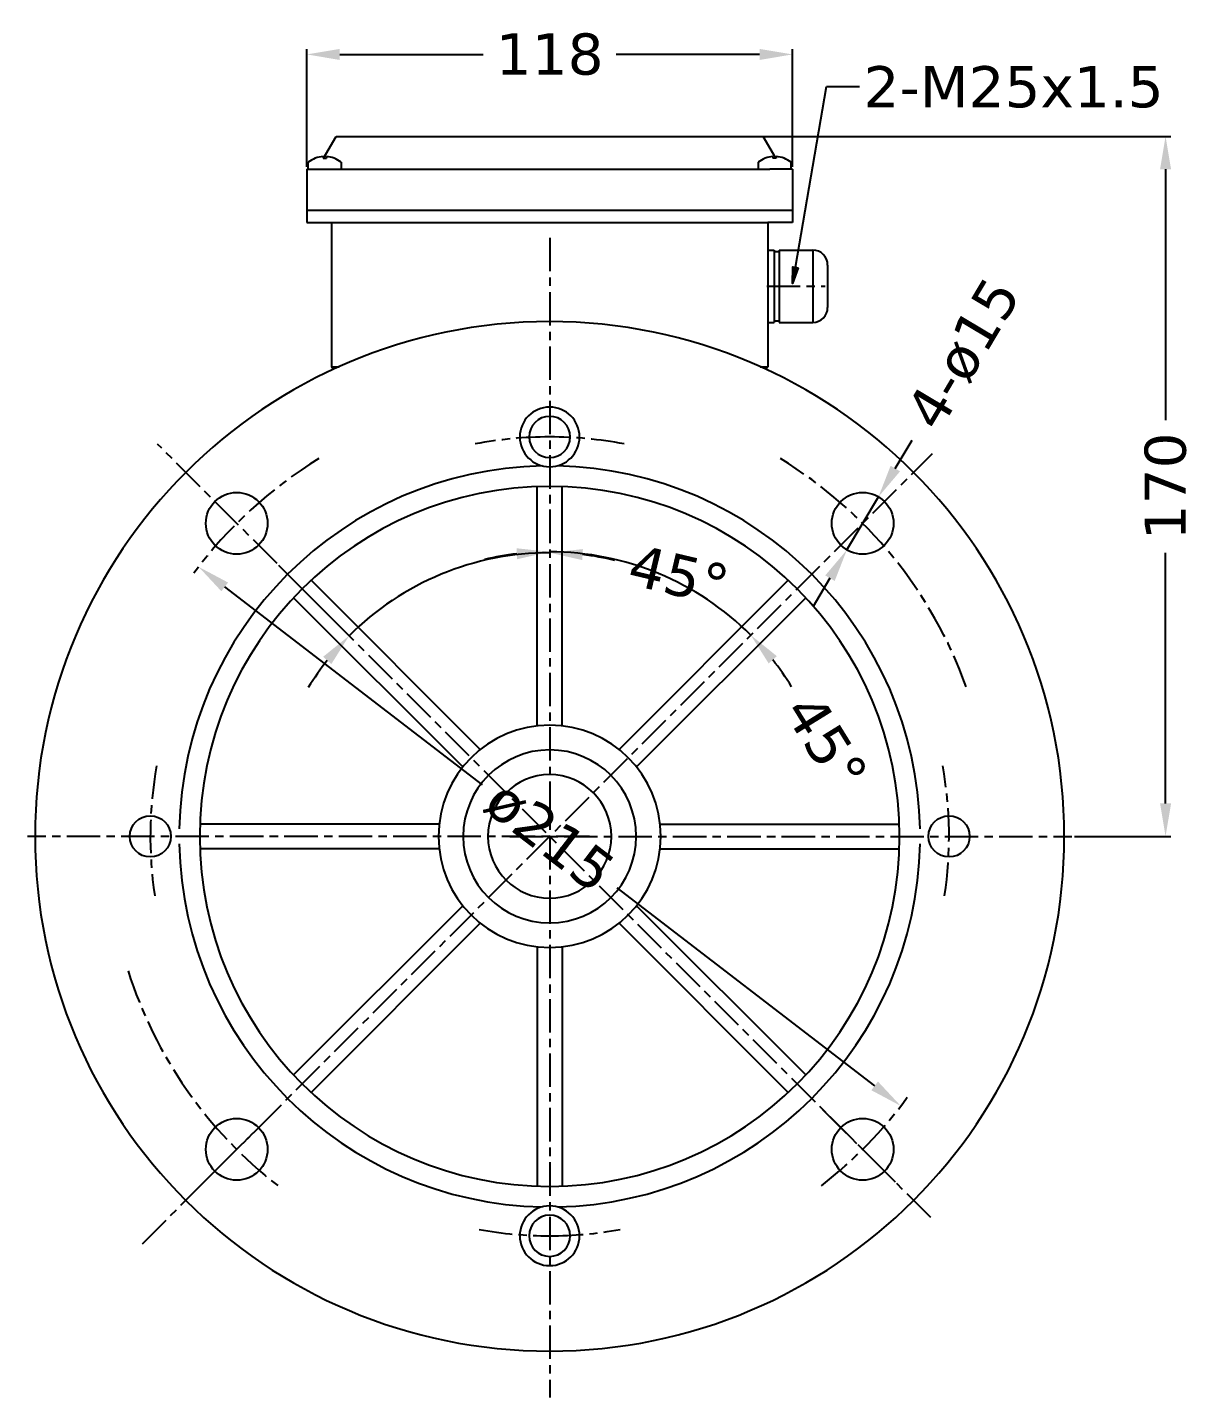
# Model space of a CAD drawing. Header units: millimetres. Extents: x 1885 to 6191, y 5631 to 8432.
# Drawn here: x 5907.6 to 6190.6, y 6008.6 to 6341.3 of the extents above; entities that cross this region are included whole.
import ezdxf

# ---------------------------------------------------------------- set-up
doc = ezdxf.new("R2010")
doc.units = ezdxf.units.MM
doc.linetypes.add('CENTER', pattern=[13.208, 8.128, -1.524, 2.032, -1.524])
doc.linetypes.add('DASHDOT', pattern=[11.176, 8.128, -1.524, 0, -1.524])
for name, color, linetype in [('AXONIKES1', 1, 'DASHDOT'), ('CAXA0', 7, 'Continuous'), ('CAXA1', 1, 'CENTER'), ('DIASTASEIS', 1, 'Continuous')]:
    doc.layers.add(name, color=color, linetype=linetype)
doc.styles.add('VCDSTYLE14', font='DejaVuSansMono.ttf')
doc.dimstyles.new('VCDDIMSTYLE01', dxfattribs={"dimtxt": 10, "dimasz": 8, "dimexe": 1.25, "dimexo": 0.625, "dimgap": 4.993302, "dimtad": 0, "dimdec": 1, "dimzin": 12, "dimtxsty": 'VCDSTYLE14', "dimsah": 1, "dimcen": 0.09, "dimadec": 1, "dimazin": 3, "dimtfac": 1, "dimtdec": 4, "dimtmove": 0, "dimatfit": 0, "dimfxl": 1, "dimtolj": 1, "dimtzin": 0, "dimarcsym": 0})
doc.dimstyles.new('VCDDIMSTYLE02', dxfattribs={"dimtxt": 10, "dimasz": 8, "dimexe": 1.25, "dimexo": 0.625, "dimgap": 4.993302, "dimtad": 0, "dimdec": 1, "dimzin": 12, "dimtxsty": 'VCDSTYLE14', "dimsah": 1, "dimcen": 0.09, "dimadec": 1, "dimazin": 3, "dimtfac": 1, "dimtdec": 4, "dimtmove": 0, "dimatfit": 0, "dimfxl": 1, "dimtolj": 1, "dimtzin": 0, "dimarcsym": 0})
doc.dimstyles.new('VCDDIMSTYLE03', dxfattribs={"dimtxt": 10, "dimasz": 8, "dimexe": 1.25, "dimexo": 0.625, "dimgap": 4.768922, "dimtad": 0, "dimdec": 1, "dimzin": 12, "dimtxsty": 'VCDSTYLE14', "dimsah": 1, "dimcen": 0.09, "dimadec": 1, "dimazin": 3, "dimtfac": 1, "dimtdec": 4, "dimtmove": 0, "dimatfit": 0, "dimfxl": 1, "dimtolj": 1, "dimtzin": 0, "dimarcsym": 0})
doc.dimstyles.new('VCDDIMSTYLE04', dxfattribs={"dimtxt": 10, "dimasz": 8, "dimexe": 1.25, "dimexo": 0.625, "dimgap": 4.900102, "dimtad": 0, "dimdec": 0, "dimtxsty": 'VCDSTYLE14', "dimsah": 1, "dimcen": 0.09, "dimadec": 0, "dimazin": 2, "dimtfac": 1, "dimtdec": 4, "dimtmove": 0, "dimatfit": 0, "dimfxl": 1, "dimtolj": 1, "dimtzin": 0, "dimarcsym": 0})
doc.dimstyles.new('VCDDIMSTYLE05', dxfattribs={"dimtxt": 10, "dimasz": 8, "dimexe": 1.25, "dimexo": 0.625, "dimgap": 4.6785, "dimtad": 0, "dimdec": 1, "dimzin": 12, "dimtxsty": 'VCDSTYLE14', "dimsah": 1, "dimcen": 0.09, "dimadec": 1, "dimazin": 3, "dimtfac": 1, "dimtdec": 4, "dimtmove": 0, "dimatfit": 0, "dimfxl": 1, "dimtolj": 1, "dimtzin": 0, "dimarcsym": 0})
doc.dimstyles.new('VCDDIMSTYLE06', dxfattribs={"dimtxt": 10, "dimasz": 8, "dimexe": 1.25, "dimexo": 0.625, "dimgap": 4.900093, "dimtad": 0, "dimdec": 0, "dimtxsty": 'VCDSTYLE14', "dimsah": 1, "dimcen": 0.09, "dimadec": 0, "dimazin": 2, "dimtfac": 1, "dimtdec": 4, "dimtmove": 0, "dimatfit": 0, "dimfxl": 1, "dimtolj": 1, "dimtzin": 0, "dimarcsym": 0})

# ---------------------------------------------------------------- blocks, each defined once
blk = doc.blocks.new('*D1')
at = {"layer": 'Defpoints', "color": 0}
for p in [(6093.48, 6334.75), (5975.48, 6306.85), (6093.48, 6306.85)]:
    blk.add_point(p, dxfattribs=at)
at = {"layer": 'DIASTASEIS', "color": 0, "lineweight": -2}
for p, q in [((5975.48, 6307.48), (5975.48, 6336)), ((6093.48, 6307.48), (6093.48, 6336)), ((5983.48, 6334.75), (6018.36, 6334.75)), ((6085.48, 6334.75), (6050.6, 6334.75))]:
    blk.add_line(p, q, dxfattribs=at)
at = {"layer": 'DIASTASEIS', "color": 0}
for points in [[(5983.48, 6336.08), (5983.48, 6333.41), (5975.48, 6334.75)], [(6085.48, 6333.41), (6085.48, 6336.08), (6093.48, 6334.75)]]:
    blk.add_solid(points, dxfattribs=at)
at = {"layer": 'DIASTASEIS', "color": 0, "insert": (6034.48, 6334.75), "char_height": 10, "attachment_point": 5, "style": 'VCDSTYLE14'}
blk.add_mtext('\\A1;118', dxfattribs=at)
blk = doc.blocks.new('*D2')
at = {"layer": 'Defpoints', "color": 0}
for p in [(6083.36, 6314.85), (6161.34, 6144.85), (6184.07, 6144.85)]:
    blk.add_point(p, dxfattribs=at)
at = {"layer": 'DIASTASEIS', "color": 0, "lineweight": -2}
for p, q in [((6083.99, 6314.85), (6185.32, 6314.85)), ((6184.07, 6306.85), (6184.07, 6245.96)), ((6184.07, 6152.85), (6184.07, 6213.74)), ((6161.96, 6144.85), (6185.32, 6144.85))]:
    blk.add_line(p, q, dxfattribs=at)
at = {"layer": 'DIASTASEIS', "color": 0}
for points in [[(6185.41, 6306.85), (6182.74, 6306.85), (6184.07, 6314.85)], [(6182.74, 6152.85), (6185.41, 6152.85), (6184.07, 6144.85)]]:
    blk.add_solid(points, dxfattribs=at)
at = {"layer": 'DIASTASEIS', "color": 0, "insert": (6184.07, 6229.85), "char_height": 10, "attachment_point": 5, "rotation": 90, "style": 'VCDSTYLE14'}
blk.add_mtext('\\A1;170', dxfattribs=at)
blk = doc.blocks.new('*D3')
at = {"layer": 'Defpoints', "color": 0}
for p in [(5949.21, 6210.31), (6119.75, 6079.39)]:
    blk.add_point(p, dxfattribs=at)
at = {"layer": 'DIASTASEIS', "color": 0, "lineweight": -2}
for p, q in [((6018.16, 6157.38), (5955.56, 6205.44)), ((6050.81, 6132.32), (6113.41, 6084.26))]:
    blk.add_line(p, q, dxfattribs=at)
at = {"layer": 'DIASTASEIS', "color": 0}
for points in [[(5956.37, 6206.5), (5954.74, 6204.38), (5949.21, 6210.31)], [(6112.6, 6083.21), (6114.22, 6085.32), (6119.75, 6079.39)]]:
    blk.add_solid(points, dxfattribs=at)
at = {"layer": 'DIASTASEIS', "color": 0, "insert": (6034.48, 6144.85), "char_height": 10, "attachment_point": 5, "rotation": 322.4881, "style": 'VCDSTYLE14'}
blk.add_mtext('\\A1;ø215', dxfattribs=at)
blk = doc.blocks.new('*D4')
at = {"layer": 'Defpoints', "color": 0}
for p in [(6034.48, 6290.24), (6127.5, 6237.87), (6052.37, 6211.6), (5935.56, 6045.93), (6034.48, 6008.56)]:
    blk.add_point(p, dxfattribs=at)
at = {"layer": 'DIASTASEIS', "color": 0, "lineweight": -2}
for start, end in [(96.637, 103.274), (45, 90), (31.726, 38.363)]:
    blk.add_arc((6034.48, 6144.85), 69.1, start, end, dxfattribs=at)
at = {"layer": 'DIASTASEIS', "color": 0}
for points in [[(6026.57, 6212.16), (6026.42, 6214.82), (6034.48, 6213.95)], [(6089.66, 6188.62), (6087.67, 6186.85), (6083.34, 6193.71)]]:
    blk.add_solid(points, dxfattribs=at)
at = {"layer": 'DIASTASEIS', "color": 0, "insert": (6101.64, 6167.63), "char_height": 10, "attachment_point": 5, "rotation": 301.726, "style": 'VCDSTYLE14'}
blk.add_mtext('45°', dxfattribs=at)
blk = doc.blocks.new('*D5')
at = {"layer": 'Defpoints', "color": 0}
for p in [(6114.34, 6227.31), (6106.66, 6214.42)]:
    blk.add_point(p, dxfattribs=at)
at = {"layer": 'DIASTASEIS', "color": 0, "lineweight": -2}
for p, q in [((6118.43, 6234.18), (6122.53, 6241.05)), ((6106.66, 6214.42), (6114.34, 6227.31)), ((6102.56, 6207.55), (6098.47, 6200.68))]:
    blk.add_line(p, q, dxfattribs=at)
at = {"layer": 'DIASTASEIS', "color": 0}
for points in [[(6117.29, 6234.86), (6119.58, 6233.5), (6114.34, 6227.31)], [(6103.71, 6206.87), (6101.42, 6208.23), (6106.66, 6214.42)]]:
    blk.add_solid(points, dxfattribs=at)
at = {"layer": 'DIASTASEIS', "color": 0, "insert": (6135.04, 6262.04), "char_height": 10, "attachment_point": 5, "rotation": 59.2054, "style": 'VCDSTYLE14'}
blk.add_mtext('\\A1;4-ø15', dxfattribs=at)
blk = doc.blocks.new('*D6')
at = {"layer": 'Defpoints', "color": 0}
for p in [(6034.48, 6290.24), (5949.68, 6229.65), (5968.18, 6211.15), (6000.04, 6204.51), (6034.48, 6008.56)]:
    blk.add_point(p, dxfattribs=at)
at = {"layer": 'DIASTASEIS', "color": 0, "lineweight": -2}
blk.add_line((5968.62, 6210.71), (5986.65, 6192.68), dxfattribs=at)
for start, end in [(90, 135), (76.6852, 83.3426), (141.6574, 148.3148)]:
    blk.add_arc((6034.48, 6144.85), 68.89, start, end, dxfattribs=at)
at = {"layer": 'DIASTASEIS', "color": 0}
for points in [[(6042.55, 6214.61), (6042.39, 6211.95), (6034.48, 6213.74)], [(5981.45, 6186.7), (5979.46, 6188.47), (5985.77, 6193.56)]]:
    blk.add_solid(points, dxfattribs=at)
at = {"layer": 'DIASTASEIS', "color": 0, "insert": (6065.86, 6208.22), "char_height": 10, "attachment_point": 5, "rotation": 346.6852, "style": 'VCDSTYLE14'}
blk.add_mtext('45°', dxfattribs=at)

msp = doc.modelspace()

# ---------------------------------------------------------------- hatches: boundary and pattern name
at = {"layer": 'DIASTASEIS'}
h = msp.add_hatch(dxfattribs=at)
h.set_pattern_fill('_USER', color=256, style=0, pattern_type=0)
h.set_pattern_definition([(0, (0, 0), (0, 0.1), [])])
h.paths.add_polyline_path([(6094.83, 6282.95), (6093.49, 6279.12), (6093.51, 6283.17)])

# ---------------------------------------------------------------- linework, layer by layer
for p, q in [((5975.48, 6306.85), (5975.48, 6296.92)), ((6093.48, 6306.85), (6093.48, 6296.92)), ((5975.48, 6296.92), (6093.48, 6296.92)), ((5975.48, 6296.92), (5975.48, 6293.92)), ((5978.48, 6296.92), (6083.48, 6296.92)), ((6093.48, 6296.92), (6093.48, 6293.92)), ((5975.48, 6293.92), (5981.48, 6293.92)), ((5981.48, 6293.92), (6087.48, 6293.92)), ((5981.48, 6293.92), (5981.48, 6258.92)), ((6093.48, 6293.92), (6087.48, 6293.92)), ((6087.48, 6293.92), (6087.48, 6258.92)), ((5981.48, 6258.92), (5982, 6258.3)), ((5981.48, 6258.92), (5983.36, 6258.92)), ((6085.6, 6258.92), (6087.48, 6258.92)), ((6087.48, 6258.92), (6086.97, 6258.3))]:
    msp.add_line(p, q)
at = {"layer": 'AXONIKES1', "linetype": 'CENTER'}
for p, q in [((6034.48, 6290.24), (6034.48, 6008.56)), ((6044.19, 6144.85), (5907.63, 6144.85)), ((6024.78, 6144.85), (6161.34, 6144.85))]:
    msp.add_line(p, q, dxfattribs=at)
for start, end in [(121.416, 143.4914), (19.7356, 58.584), (197.693, 232.0981), (307.9019, 323.9039)]:
    msp.add_arc((6034.48, 6144.85), 107.5, start, end, dxfattribs=at)
at = {"layer": 'CAXA0'}
for p, q in [((5979.55, 6309.56), (5982.6, 6314.85)), ((5982.6, 6314.85), (6086.36, 6314.85)), ((5985.6, 6314.85), (6047.59, 6314.85)), ((6089.42, 6309.56), (6086.36, 6314.85)), ((5979.44, 6309.95), (5979.44, 6309.56)), ((5979.44, 6309.56), (5980.24, 6309.56)), ((5980.24, 6309.95), (5980.24, 6309.56)), ((6088.72, 6309.95), (6088.72, 6309.56)), ((6089.52, 6309.56), (6088.72, 6309.56)), ((6089.52, 6309.95), (6089.52, 6309.56)), ((5975.48, 6306.85), (5980.98, 6306.85)), ((5975.84, 6306.85), (5975.84, 6308.55)), ((5980.98, 6306.85), (6087.98, 6306.85)), ((5983.84, 6308.57), (5983.84, 6306.85)), ((6085.12, 6308.57), (6085.12, 6306.85)), ((6093.48, 6306.85), (6087.98, 6306.85)), ((6093.12, 6306.85), (6093.12, 6308.55)), ((6087.48, 6287.23), (6089.02, 6287.23)), ((6089.02, 6287.23), (6089.02, 6269.68)), ((6089.02, 6286.88), (6090.23, 6286.88)), ((6090.23, 6287.23), (6098.37, 6287.23)), ((6090.23, 6287.23), (6091.11, 6287.23)), ((6090.23, 6287.23), (6090.23, 6269.68)), ((6098.37, 6287.23), (6098.37, 6269.68)), ((6101.99, 6283.6), (6101.99, 6273.3)), ((6087.48, 6269.68), (6089.02, 6269.68)), ((6089.02, 6270.02), (6090.23, 6270.02)), ((6090.23, 6269.68), (6098.37, 6269.68)), ((6090.23, 6269.68), (6091.11, 6269.68)), ((6031.48, 6171.68), (6031.48, 6229.8)), ((6037.48, 6171.68), (6037.48, 6229.8)), ((6017.63, 6165.95), (5976.54, 6207.04)), ((6051.33, 6165.95), (6092.43, 6207.04)), ((6013.39, 6161.7), (5972.29, 6202.8)), ((6055.58, 6161.7), (6096.67, 6202.8)), ((6007.65, 6147.85), (5949.54, 6147.85)), ((6061.32, 6147.85), (6119.43, 6147.85)), ((6007.65, 6141.85), (5949.54, 6141.85)), ((6061.32, 6141.85), (6119.43, 6141.85)), ((6013.39, 6128), (5972.29, 6086.91)), ((6055.58, 6128), (6096.67, 6086.91)), ((6017.63, 6123.76), (5976.54, 6082.66)), ((6051.33, 6123.76), (6092.43, 6082.66)), ((6031.48, 6118.02), (6031.48, 6059.9)), ((6037.48, 6118.02), (6037.48, 6059.9))]:
    msp.add_line(p, q, dxfattribs=at)
for centre, radius in [((5958.47, 6220.87), 7.5), ((6110.5, 6220.87), 7.5), ((5937.48, 6144.85), 5), ((6131.48, 6144.85), 5), ((5958.47, 6068.84), 7.5), ((6110.5, 6068.84), 7.5)]:
    msp.add_circle(centre, radius, dxfattribs=at)
for centre, radius, start, end in [((5979.84, 6303.56), 6.39, 93.5833, 128.7523), ((5979.84, 6303.56), 6.4, 51.2477, 86.4167), ((6089.12, 6303.56), 6.4, 93.5833, 128.7523), ((6089.12, 6303.56), 6.39, 51.2477, 86.4167), ((6098.37, 6283.6), 3.63, 0, 90), ((6098.37, 6273.3), 3.63, 270, 0), ((6034.48, 6144.85), 125, 90, 270), ((6034.48, 6144.85), 125, 270, 90), ((6034.48, 6241.85), 7.25, 90, 270), ((6034.48, 6241.85), 7.25, 270, 90), ((6034.48, 6241.85), 5, 90, 270), ((6034.48, 6241.85), 5, 270, 90), ((6034.48, 6144.85), 90, 91.1574, 178.8426), ((6034.48, 6144.85), 90, 1.1574, 88.8426), ((6034.48, 6144.85), 85, 90, 270), ((6034.48, 6144.85), 85, 270, 90), ((6034.48, 6144.85), 27, 90, 270), ((6034.48, 6144.85), 27, 270, 90), ((6034.48, 6144.85), 21, 90, 270), ((6034.48, 6144.85), 21, 270, 90), ((6034.48, 6144.85), 15, 90, 270), ((6034.48, 6144.85), 15, 270, 90), ((5937.48, 6144.85), 7.25, 0, 0), ((6131.48, 6144.85), 7.25, 0, 0), ((6034.48, 6144.85), 90, 181.1574, 268.8426), ((6034.48, 6144.85), 90, 271.1574, 358.8426), ((6034.48, 6047.85), 7.25, 90, 270), ((6034.48, 6047.85), 5, 90, 270), ((6034.48, 6047.85), 7.25, 270, 90), ((6034.48, 6047.85), 5, 270, 90)]:
    msp.add_arc(centre, radius, start, end, dxfattribs=at)
at = {"layer": 'CAXA1', "color": 7}
msp.add_line((6087.23, 6278.45), (6101.37, 6278.45), dxfattribs=at)
at = {"layer": 'CAXA1'}
for p, q in [((6127.03, 6052.31), (5939.21, 6240.13)), ((5935.56, 6045.93), (6127.5, 6237.87)), ((5968.18, 6078.55), (5949.68, 6060.05)), ((6100.78, 6078.55), (6119.28, 6060.05))]:
    msp.add_line(p, q, dxfattribs=at)
for start, end in [(90, 100.755), (79.245, 90), (169.822, 188.5445), (351.4555, 10.178), (259.822, 270), (270, 280.178)]:
    msp.add_arc((6034.48, 6144.85), 97, start, end, dxfattribs=at)
at = {"layer": 'DIASTASEIS'}
for p, q in [((6094.17, 6283.06), (6101.73, 6326.99)), ((6101.73, 6326.99), (6109.73, 6326.99))]:
    msp.add_line(p, q, dxfattribs=at)
msp.add_lwpolyline([(6094.83, 6282.95), (6093.49, 6279.12), (6093.51, 6283.17), (6094.83, 6282.95)], dxfattribs=at)

# ---------------------------------------------------------------- texts
at = {"layer": 'DIASTASEIS', "style": 'VCDSTYLE14'}
msp.add_text('2-M25x1.5', height=10, dxfattribs=at).set_placement((6110.71, 6321.91))

# ---------------------------------------------------------------- dimensions: what is measured, and where the dimension line sits
at = {"layer": 'DIASTASEIS'}
dim = msp.add_linear_dim(base=(6093.48, 6334.75), p1=(5975.48, 6306.85), p2=(6093.48, 6306.85), text='118', dimstyle='VCDDIMSTYLE01', dxfattribs=at)
dim.commit()
dim.dimension.update_dxf_attribs({"geometry": '*D1', "text_midpoint": (6034.48, 6334.75)})
dim = msp.add_linear_dim(base=(6184.07, 6144.85), p1=(6083.36, 6314.85), p2=(6161.34, 6144.85), angle=90, text='170', dimstyle='VCDDIMSTYLE02', dxfattribs=at)
dim.commit()
dim.dimension.update_dxf_attribs({"geometry": '*D2', "text_midpoint": (6184.07, 6229.85)})
for base, line2, dimstyle, picture, middle in [((6052.37, 6211.6), ((6127.5, 6237.87), (5935.56, 6045.93)), 'VCDDIMSTYLE04', '*D4', (6101.64, 6167.63)), ((6000.04, 6204.51), ((5968.18, 6211.15), (5949.68, 6229.65)), 'VCDDIMSTYLE06', '*D6', (6065.86, 6208.22))]:
    dim = msp.add_angular_dim_2l(base=base, line1=((6034.48, 6008.56), (6034.48, 6290.24)), line2=line2, text='45°', dimstyle=dimstyle, dxfattribs=at)
    dim.commit()
    dim.dimension.update_dxf_attribs({"geometry": picture, "text_midpoint": middle})
for p1, p2, text, dimstyle, picture, middle in [((6106.66, 6214.42), (6114.34, 6227.31), '4-ø15', 'VCDDIMSTYLE05', '*D5', (6135.04, 6262.04)), ((6119.75, 6079.39), (5949.21, 6210.31), 'ø215', 'VCDDIMSTYLE03', '*D3', (6034.48, 6144.85))]:
    dim = msp.add_diameter_dim_2p(p1=p1, p2=p2, text=text, dimstyle=dimstyle, dxfattribs=at)
    dim.commit()
    dim.dimension.update_dxf_attribs({"geometry": picture, "text_midpoint": middle})

doc.saveas('drawing.dxf')
